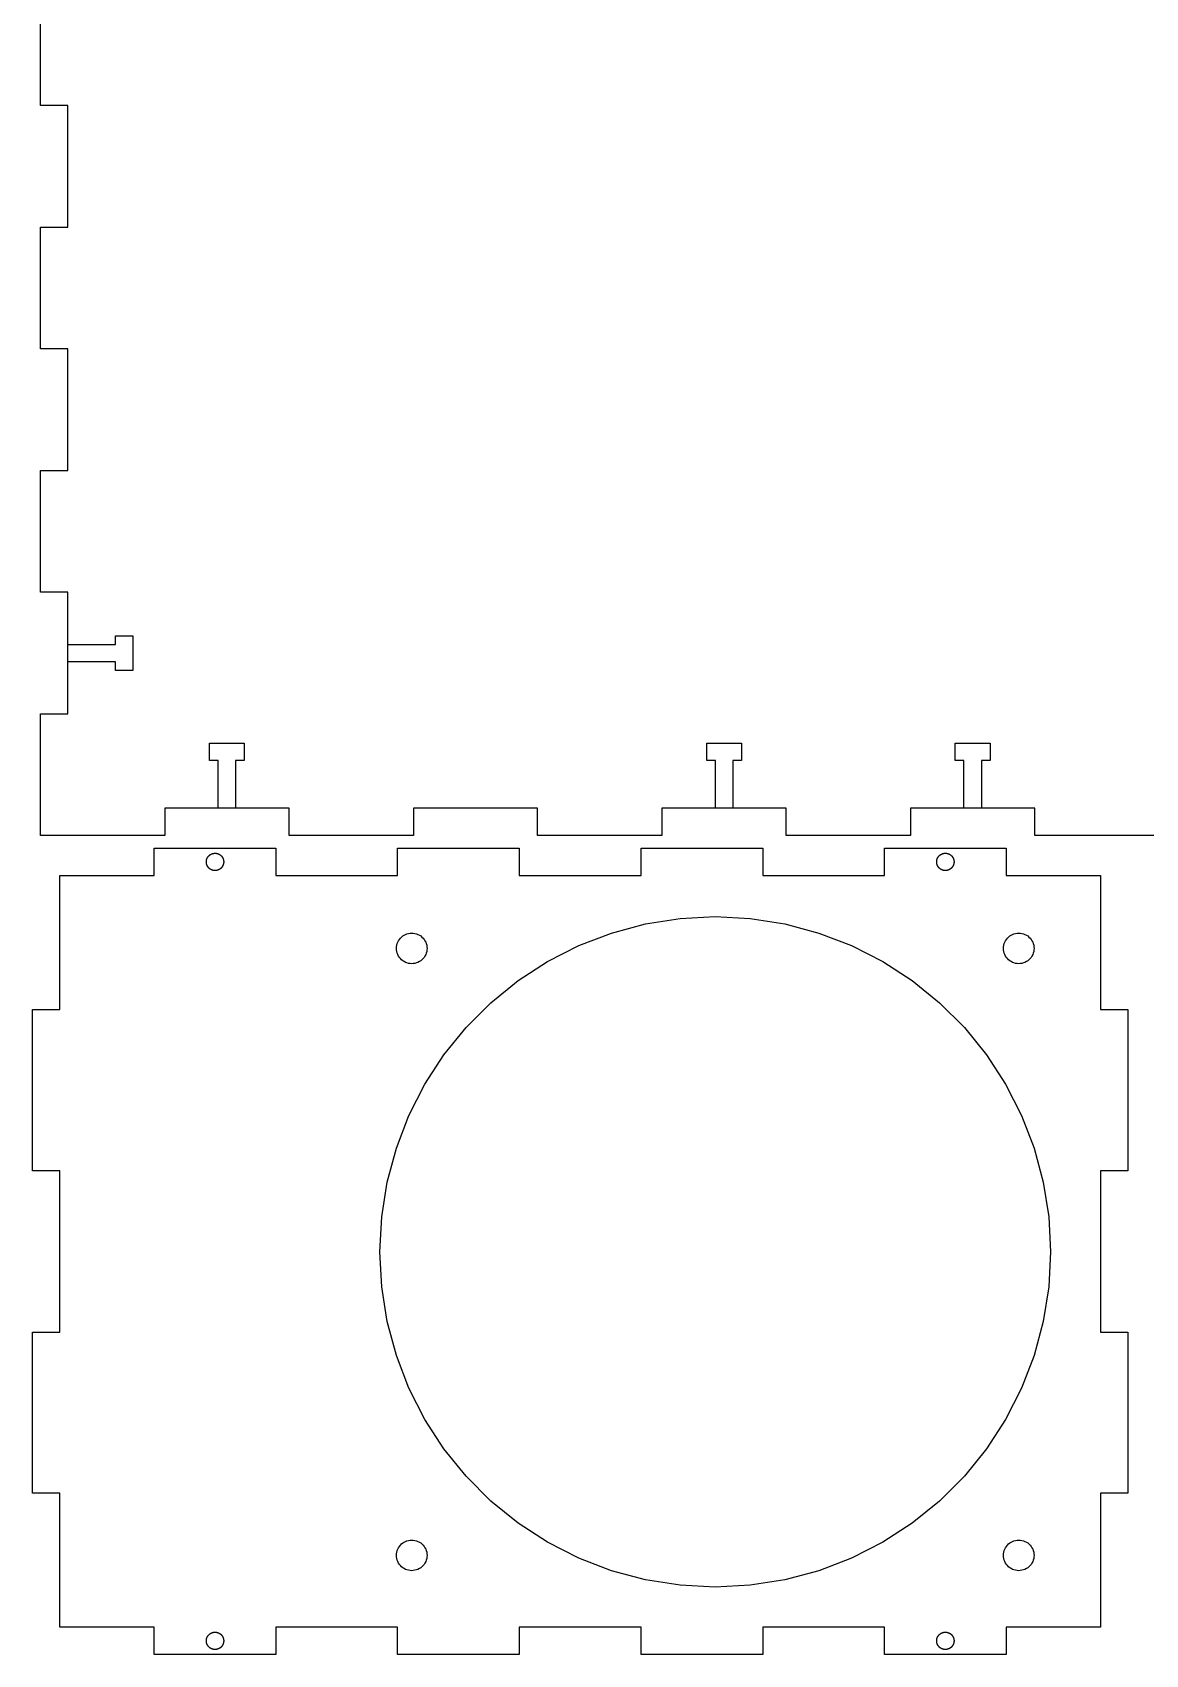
# Model space of a CAD drawing. Extents: x 9 to 577, y 117 to 593.
# Drawn here: x 8.6 to 201.2, y 119.3 to 399.9 of the extents above; entities that cross this region are included whole.
import ezdxf

# ---------------------------------------------------------------- set-up
doc = ezdxf.new("R2010")
doc.units = 0
doc.layers.add('Layer_1', color=7, linetype='CONTINUOUS')

msp = doc.modelspace()

# ---------------------------------------------------------------- linework, layer by layer
at = {"layer": 'Layer_1', "color": 7}
for points in [[(203.52035, 260.943395), (182.020351, 260.943395), (182.020351, 265.693395), (160.520352, 265.693395), (160.520352, 260.943395), (139.020352, 260.943395), (139.020352, 265.693395), (117.520353, 265.693395), (117.520353, 260.943395), (96.020354, 260.943395), (96.020354, 265.693395), (74.520354, 265.693395), (74.520354, 260.943395), (53.020355, 260.943395), (53.020355, 265.693395), (31.520356, 265.693395), (31.520356, 260.943395), (10.020356, 260.943395), (10.020356, 281.998951), (14.770354, 281.998951), (14.770354, 303.054506), (10.020356, 303.054506), (10.020356, 324.110062), (14.770354, 324.110062), (14.770354, 345.165618), (10.020356, 345.165618), (10.020356, 366.221174), (14.770354, 366.221174), (14.770354, 387.276729), (10.020356, 387.276729), (10.020356, 408.332285)], [(14.770354, 294.026729), (23.020359, 294.026729), (23.020359, 295.526728), (26.020353, 295.526728), (26.020353, 294.026729), (26.020353, 294.026729), (26.020353, 292.526728), (26.020353, 292.526728), (26.020353, 291.026728), (26.020353, 291.026728), (26.020353, 289.526728), (23.020359, 289.526728), (23.020359, 291.026728), (14.770354, 291.026728)], [(40.770358, 265.693395), (40.770358, 273.943395), (39.270347, 273.943395), (39.270347, 276.943395), (40.770358, 276.943395), (40.770358, 276.943395), (42.270341, 276.943395), (42.270341, 276.943395), (43.770352, 276.943395), (43.770352, 276.943395), (45.270335, 276.943395), (45.270335, 273.943395), (43.770352, 273.943395), (43.770352, 265.693395)], [(126.770356, 265.693395), (126.770356, 273.943395), (125.270345, 273.943395), (125.270345, 276.943395), (126.770356, 276.943395), (126.770356, 276.943395), (128.270339, 276.943395), (128.270339, 276.943395), (129.77035, 276.943395), (129.77035, 276.943395), (131.270333, 276.943395), (131.270333, 273.943395), (129.77035, 273.943395), (129.77035, 265.693395)], [(169.770354, 265.693395), (169.770354, 273.943395), (168.270343, 273.943395), (168.270343, 276.943395), (169.770354, 276.943395), (169.770354, 276.943395), (171.270337, 276.943395), (171.270337, 276.943395), (172.770348, 276.943395), (172.770348, 276.943395), (174.27036, 276.943395), (174.27036, 273.943395), (172.770348, 273.943395), (172.770348, 265.693395)], [(13.378942, 124.02551), (13.378942, 147.175522), (8.628944, 147.175522), (8.628944, 175.075503), (13.378942, 175.075503), (13.378942, 202.975512), (8.628944, 202.975512), (8.628944, 230.87553), (13.378942, 230.87553), (13.378942, 254.025513), (29.6845, 254.025513), (29.6845, 258.77551), (50.740056, 258.77551), (50.740056, 254.025513), (71.795612, 254.025513), (71.795612, 258.77551), (92.851168, 258.77551), (92.851168, 254.025513), (113.906723, 254.025513), (113.906723, 258.77551), (134.962279, 258.77551), (134.962279, 254.025513), (156.017835, 254.025513), (156.017835, 258.77551), (177.073391, 258.77551), (177.073391, 254.025513), (193.378949, 254.025513), (193.378949, 230.87553), (198.128946, 230.87553), (198.128946, 202.975512), (193.378949, 202.975512), (193.378949, 175.075503), (198.128946, 175.075503), (198.128946, 147.175522), (193.378949, 147.175522), (193.378949, 124.02551), (177.073391, 124.02551), (177.073391, 119.275513), (156.017835, 119.275513), (156.017835, 124.02551), (134.962279, 124.02551), (134.962279, 119.275513), (113.906723, 119.275513), (113.906723, 124.02551), (92.851168, 124.02551), (92.851168, 119.275513), (71.795612, 119.275513), (71.795612, 124.02551), (50.740056, 124.02551), (50.740056, 119.275513), (29.6845, 119.275513), (29.6845, 124.02551), (13.378942, 124.02551)], [(40.212264, 257.900509), (40.212264, 257.900509), (40.238511, 257.900283), (40.264757, 257.900283), (40.291004, 257.900283), (40.317251, 257.897461), (40.343215, 257.894638), (40.36918, 257.891816), (40.395144, 257.888712), (40.421108, 257.885325), (40.447073, 257.881374), (40.472755, 257.877141), (40.498437, 257.872343), (40.52412, 257.867263), (40.549802, 257.861618), (40.575202, 257.85541), (40.600602, 257.848918), (40.62572, 257.841863), (40.650837, 257.834525), (40.675955, 257.826623), (40.700791, 257.818438), (40.725344, 257.80969), (40.749897, 257.800376), (40.774168, 257.790781), (40.79844, 257.780903), (40.822428, 257.770461), (40.846135, 257.759736), (40.869842, 257.748447), (40.893266, 257.736876), (40.916408, 257.724741), (40.939551, 257.712323), (40.962411, 257.699341), (40.984988, 257.686076), (41.007284, 257.672247), (41.029297, 257.658136), (41.051028, 257.643743), (41.072477, 257.628785), (41.093644, 257.613545), (41.114811, 257.598023), (41.135695, 257.581936), (41.156297, 257.565567), (41.176617, 257.548916), (41.196655, 257.531983), (41.216411, 257.514767), (41.235602, 257.496987), (41.254511, 257.478925), (41.273137, 257.460581), (41.291482, 257.441954), (41.309544, 257.423045), (41.327324, 257.403854), (41.344822, 257.384098), (41.361755, 257.364061), (41.378406, 257.343741), (41.394775, 257.323138), (41.410862, 257.302254), (41.426384, 257.281087), (41.441624, 257.259921), (41.456582, 257.238472), (41.470975, 257.216741), (41.485086, 257.194727), (41.498633, 257.172432), (41.511897, 257.149854), (41.52488, 257.126994), (41.537297, 257.103852), (41.549433, 257.08071), (41.561004, 257.057285), (41.572293, 257.033578), (41.583017, 257.009872), (41.59346, 256.985883), (41.603337, 256.961612), (41.612933, 256.937341), (41.621964, 256.912787), (41.630713, 256.888234), (41.638897, 256.863398), (41.6468, 256.838281), (41.654137, 256.813163), (41.661193, 256.788045), (41.667684, 256.762645), (41.673893, 256.737245), (41.679537, 256.711563), (41.684617, 256.685881), (41.689415, 256.660198), (41.693648, 256.634516), (41.6976, 256.608552), (41.700986, 256.582587), (41.704091, 256.556623), (41.706913, 256.530658), (41.709735, 256.504694), (41.712557, 256.478447), (41.712557, 256.452201), (41.712557, 256.425954), (41.712811, 256.399707), (41.712557, 256.373461), (41.712557, 256.347214), (41.712557, 256.320967), (41.709735, 256.294721), (41.706913, 256.268756), (41.704091, 256.242792), (41.700986, 256.216827), (41.6976, 256.190863), (41.693648, 256.164898), (41.689415, 256.139216), (41.684617, 256.113534), (41.679537, 256.087852), (41.673893, 256.06217), (41.667684, 256.03677), (41.661193, 256.01137), (41.654137, 255.986252), (41.6468, 255.961134), (41.638897, 255.936298), (41.630713, 255.911463), (41.621964, 255.88691), (41.612933, 255.862356), (41.603337, 255.838085), (41.59346, 255.813814), (41.583017, 255.789825), (41.572293, 255.766118), (41.561004, 255.742412), (41.549433, 255.718987), (41.537297, 255.695845), (41.52488, 255.672703), (41.511897, 255.649843), (41.498633, 255.627265), (41.485086, 255.60497), (41.470975, 255.582956), (41.456582, 255.561225), (41.441624, 255.539776), (41.426384, 255.518327), (41.410862, 255.497443), (41.394775, 255.476558), (41.378406, 255.455956), (41.361755, 255.435636), (41.344822, 255.415598), (41.327324, 255.395843), (41.309544, 255.376652), (41.291482, 255.357743), (41.273137, 255.339116), (41.254511, 255.320772), (41.235602, 255.30271), (41.216411, 255.28493), (41.196655, 255.267432), (41.176617, 255.250498), (41.156297, 255.233847), (41.135695, 255.217478), (41.114811, 255.201674), (41.093644, 255.186152), (41.072477, 255.170912), (41.051028, 255.155954), (41.029297, 255.141561), (41.007284, 255.12745), (40.984988, 255.113903), (40.962411, 255.100638), (40.939551, 255.087656), (40.916408, 255.075238), (40.893266, 255.063103), (40.869842, 255.051532), (40.846135, 255.040243), (40.822428, 255.029518), (40.79844, 255.019076), (40.774168, 255.009198), (40.749897, 254.999603), (40.725344, 254.990572), (40.700791, 254.981823), (40.675955, 254.973638), (40.650837, 254.965736), (40.62572, 254.958398), (40.600602, 254.951343), (40.575202, 254.944852), (40.549802, 254.938643), (40.52412, 254.932998), (40.498437, 254.927636), (40.472755, 254.922838), (40.447073, 254.918605), (40.421108, 254.914654), (40.395144, 254.911267), (40.36918, 254.908445), (40.343215, 254.905623), (40.317251, 254.902801), (40.291004, 254.899978), (40.264757, 254.899978), (40.238511, 254.899978), (40.212264, 254.899753), (40.186017, 254.899978), (40.159771, 254.899978), (40.133524, 254.899978), (40.107277, 254.902801), (40.081313, 254.905623), (40.055348, 254.908445), (40.029384, 254.911267), (40.00342, 254.914654), (39.977455, 254.918605), (39.951773, 254.922838), (39.926091, 254.927636), (39.900408, 254.932998), (39.874726, 254.938643), (39.849326, 254.944852), (39.823926, 254.951343), (39.798808, 254.958398), (39.773691, 254.965736), (39.748573, 254.973638), (39.723737, 254.981823), (39.699184, 254.990572), (39.674631, 254.999603), (39.65036, 255.009198), (39.626088, 255.019076), (39.6021, 255.029518), (39.578393, 255.040243), (39.554686, 255.051532), (39.531262, 255.063103), (39.50812, 255.075238), (39.484977, 255.087656), (39.462117, 255.100638), (39.43954, 255.113903), (39.417244, 255.12745), (39.395231, 255.141561), (39.3735, 255.155954), (39.352051, 255.170912), (39.330884, 255.186152), (39.309717, 255.201674), (39.288833, 255.217478), (39.268231, 255.233847), (39.247911, 255.250498), (39.227873, 255.267432), (39.208117, 255.28493), (39.188926, 255.30271), (39.170017, 255.320772), (39.151391, 255.339116), (39.133046, 255.357743), (39.114984, 255.376652), (39.097204, 255.395843), (39.079706, 255.415598), (39.062773, 255.435636), (39.046122, 255.455956), (39.029753, 255.476558), (39.013666, 255.497443), (38.998144, 255.518327), (38.982904, 255.539776), (38.967946, 255.561225), (38.953553, 255.582956), (38.939442, 255.60497), (38.925895, 255.627265), (38.912631, 255.649843), (38.899648, 255.672703), (38.887231, 255.695845), (38.875095, 255.718987), (38.863524, 255.742412), (38.852235, 255.766118), (38.841511, 255.789825), (38.831068, 255.813814), (38.821191, 255.838085), (38.811595, 255.862356), (38.802282, 255.88691), (38.793533, 255.911463), (38.785348, 255.936298), (38.777446, 255.961134), (38.770108, 255.986252), (38.763053, 256.01137), (38.756562, 256.03677), (38.750353, 256.06217), (38.744708, 256.087852), (38.739346, 256.113534), (38.734548, 256.139216), (38.730315, 256.164898), (38.726364, 256.190863), (38.722977, 256.216827), (38.720155, 256.242792), (38.717333, 256.268756), (38.714511, 256.294721), (38.711688, 256.320967), (38.711688, 256.347214), (38.711688, 256.373461), (38.711463, 256.399707), (38.711688, 256.425954), (38.711688, 256.452201), (38.711688, 256.478447), (38.714511, 256.504694), (38.717333, 256.530658), (38.720155, 256.556623), (38.722977, 256.582587), (38.726364, 256.608552), (38.730315, 256.634516), (38.734548, 256.660198), (38.739346, 256.685881), (38.744708, 256.711563), (38.750353, 256.737245), (38.756562, 256.762645), (38.763053, 256.788045), (38.770108, 256.813163), (38.777446, 256.838281), (38.785348, 256.863398), (38.793533, 256.888234), (38.802282, 256.912787), (38.811595, 256.937341), (38.821191, 256.961612), (38.831068, 256.985883), (38.841511, 257.009872), (38.852235, 257.033578), (38.863524, 257.057285), (38.875095, 257.08071), (38.887231, 257.103852), (38.899648, 257.126994), (38.912631, 257.149854), (38.925895, 257.172432), (38.939442, 257.194727), (38.953553, 257.216741), (38.967946, 257.238472), (38.982904, 257.259921), (38.998144, 257.281087), (39.013666, 257.302254), (39.029753, 257.323138), (39.046122, 257.343741), (39.062773, 257.364061), (39.079706, 257.384098), (39.097204, 257.403854), (39.114984, 257.423045), (39.133046, 257.441954), (39.151391, 257.460581), (39.170017, 257.478925), (39.188926, 257.496987), (39.208117, 257.514767), (39.227873, 257.531983), (39.247911, 257.548916), (39.268231, 257.565567), (39.288833, 257.581936), (39.309717, 257.598023), (39.330884, 257.613545), (39.352051, 257.628785), (39.3735, 257.643743), (39.395231, 257.658136), (39.417244, 257.672247), (39.43954, 257.686076), (39.462117, 257.699341), (39.484977, 257.712323), (39.50812, 257.724741), (39.531262, 257.736876), (39.554686, 257.748447), (39.578393, 257.759736), (39.6021, 257.770461), (39.626088, 257.780903), (39.65036, 257.790781), (39.674631, 257.800376), (39.699184, 257.80969), (39.723737, 257.818438), (39.748573, 257.826623), (39.773691, 257.834525), (39.798808, 257.841863), (39.823926, 257.848918), (39.849326, 257.85541), (39.874726, 257.861618), (39.900408, 257.867263), (39.926091, 257.872343), (39.951773, 257.877141), (39.977455, 257.881374), (40.00342, 257.885325), (40.029384, 257.888712), (40.055348, 257.891816), (40.081313, 257.894638), (40.107277, 257.897461), (40.133524, 257.900283), (40.159771, 257.900283), (40.186017, 257.900283), (40.212264, 257.900509)], [(166.545599, 257.900509), (166.545599, 257.900509), (166.571845, 257.900283), (166.598092, 257.900283), (166.624339, 257.900283), (166.650585, 257.897461), (166.67655, 257.894638), (166.702514, 257.891816), (166.728479, 257.888712), (166.754443, 257.885325), (166.780408, 257.881374), (166.80609, 257.877141), (166.831772, 257.872343), (166.857454, 257.867263), (166.883136, 257.861618), (166.908536, 257.85541), (166.933936, 257.848918), (166.959054, 257.841863), (166.984172, 257.834525), (167.00929, 257.826623), (167.034125, 257.818438), (167.058961, 257.80969), (167.083514, 257.800376), (167.107785, 257.790781), (167.132056, 257.780903), (167.156045, 257.770461), (167.179752, 257.759736), (167.203459, 257.748447), (167.226883, 257.736876), (167.250025, 257.724741), (167.273168, 257.712323), (167.296028, 257.699341), (167.318605, 257.686076), (167.340901, 257.672247), (167.362914, 257.658136), (167.384645, 257.643743), (167.406094, 257.628785), (167.427543, 257.613545), (167.44871, 257.598023), (167.469594, 257.581936), (167.490196, 257.565567), (167.510516, 257.548916), (167.530554, 257.531983), (167.550028, 257.514767), (167.569219, 257.496987), (167.588128, 257.478925), (167.606754, 257.460581), (167.625099, 257.441954), (167.643161, 257.423045), (167.660941, 257.403854), (167.678439, 257.384098), (167.695372, 257.364061), (167.712023, 257.343741), (167.728392, 257.323138), (167.744479, 257.302254), (167.760001, 257.281087), (167.775241, 257.259921), (167.790199, 257.238472), (167.804592, 257.216741), (167.818703, 257.194727), (167.83225, 257.172432), (167.845514, 257.149854), (167.858496, 257.126994), (167.870914, 257.103852), (167.88305, 257.08071), (167.894621, 257.057285), (167.90591, 257.033578), (167.916634, 257.009872), (167.927076, 256.985883), (167.936954, 256.961612), (167.94655, 256.937341), (167.955581, 256.912787), (167.96433, 256.888234), (167.972514, 256.863398), (167.980416, 256.838281), (167.987754, 256.813163), (167.99481, 256.788045), (168.001301, 256.762645), (168.00751, 256.737245), (168.013154, 256.711563), (168.018516, 256.685881), (168.023314, 256.660198), (168.027548, 256.634516), (168.031499, 256.608552), (168.034885, 256.582587), (168.037708, 256.556623), (168.04053, 256.530658), (168.043352, 256.504694), (168.046174, 256.478447), (168.046174, 256.452201), (168.046174, 256.425954), (168.0464, 256.399707), (168.046174, 256.373461), (168.046174, 256.347214), (168.046174, 256.320967), (168.043352, 256.294721), (168.04053, 256.268756), (168.037708, 256.242792), (168.034885, 256.216827), (168.031499, 256.190863), (168.027548, 256.164898), (168.023314, 256.139216), (168.018516, 256.113534), (168.013154, 256.087852), (168.00751, 256.06217), (168.001301, 256.03677), (167.99481, 256.01137), (167.987754, 255.986252), (167.980416, 255.961134), (167.972514, 255.936298), (167.96433, 255.911463), (167.955581, 255.88691), (167.94655, 255.862356), (167.936954, 255.838085), (167.927076, 255.813814), (167.916634, 255.789825), (167.90591, 255.766118), (167.894621, 255.742412), (167.88305, 255.718987), (167.870914, 255.695845), (167.858496, 255.672703), (167.845514, 255.649843), (167.83225, 255.627265), (167.818703, 255.60497), (167.804592, 255.582956), (167.790199, 255.561225), (167.775241, 255.539776), (167.760001, 255.518327), (167.744479, 255.497443), (167.728392, 255.476558), (167.712023, 255.455956), (167.695372, 255.435636), (167.678439, 255.415598), (167.660941, 255.395843), (167.643161, 255.376652), (167.625099, 255.357743), (167.606754, 255.339116), (167.588128, 255.320772), (167.569219, 255.30271), (167.550028, 255.28493), (167.530554, 255.267432), (167.510516, 255.250498), (167.490196, 255.233847), (167.469594, 255.217478), (167.44871, 255.201674), (167.427543, 255.186152), (167.406094, 255.170912), (167.384645, 255.155954), (167.362914, 255.141561), (167.340901, 255.12745), (167.318605, 255.113903), (167.296028, 255.100638), (167.273168, 255.087656), (167.250025, 255.075238), (167.226883, 255.063103), (167.203459, 255.051532), (167.179752, 255.040243), (167.156045, 255.029518), (167.132056, 255.019076), (167.107785, 255.009198), (167.083514, 254.999603), (167.058961, 254.990572), (167.034125, 254.981823), (167.00929, 254.973638), (166.984172, 254.965736), (166.959054, 254.958398), (166.933936, 254.951343), (166.908536, 254.944852), (166.883136, 254.938643), (166.857454, 254.932998), (166.831772, 254.927636), (166.80609, 254.922838), (166.780408, 254.918605), (166.754443, 254.914654), (166.728479, 254.911267), (166.702514, 254.908445), (166.67655, 254.905623), (166.650585, 254.902801), (166.624339, 254.899978), (166.598092, 254.899978), (166.571845, 254.899978), (166.545599, 254.899753), (166.519352, 254.899978), (166.493105, 254.899978), (166.466859, 254.899978), (166.440612, 254.902801), (166.414648, 254.905623), (166.388683, 254.908445), (166.362719, 254.911267), (166.336754, 254.914654), (166.31079, 254.918605), (166.285108, 254.922838), (166.259425, 254.927636), (166.233743, 254.932998), (166.208061, 254.938643), (166.182661, 254.944852), (166.157261, 254.951343), (166.132143, 254.958398), (166.107025, 254.965736), (166.081908, 254.973638), (166.057072, 254.981823), (166.032519, 254.990572), (166.007965, 254.999603), (165.983694, 255.009198), (165.959423, 255.019076), (165.935434, 255.029518), (165.911728, 255.040243), (165.888021, 255.051532), (165.864596, 255.063103), (165.841454, 255.075238), (165.818312, 255.087656), (165.795452, 255.100638), (165.772874, 255.113903), (165.750579, 255.12745), (165.728565, 255.141561), (165.706834, 255.155954), (165.685385, 255.170912), (165.664219, 255.186152), (165.643052, 255.201674), (165.622168, 255.217478), (165.601565, 255.233847), (165.581245, 255.250498), (165.561208, 255.267432), (165.541452, 255.28493), (165.522261, 255.30271), (165.503352, 255.320772), (165.484725, 255.339116), (165.466381, 255.357743), (165.448319, 255.376652), (165.430539, 255.395843), (165.413323, 255.415598), (165.39639, 255.435636), (165.379739, 255.455956), (165.36337, 255.476558), (165.347283, 255.497443), (165.331761, 255.518327), (165.316521, 255.539776), (165.301563, 255.561225), (165.28717, 255.582956), (165.273059, 255.60497), (165.259512, 255.627265), (165.246248, 255.649843), (165.233265, 255.672703), (165.220848, 255.695845), (165.208712, 255.718987), (165.197141, 255.742412), (165.185852, 255.766118), (165.175128, 255.789825), (165.164685, 255.813814), (165.154808, 255.838085), (165.145212, 255.862356), (165.135899, 255.88691), (165.12715, 255.911463), (165.118965, 255.936298), (165.111063, 255.961134), (165.103725, 255.986252), (165.09667, 256.01137), (165.090179, 256.03677), (165.08397, 256.06217), (165.078325, 256.087852), (165.073245, 256.113534), (165.068448, 256.139216), (165.064214, 256.164898), (165.060263, 256.190863), (165.056876, 256.216827), (165.053772, 256.242792), (165.05095, 256.268756), (165.048128, 256.294721), (165.045305, 256.320967), (165.045305, 256.347214), (165.045305, 256.373461), (165.04508, 256.399707), (165.045305, 256.425954), (165.045305, 256.452201), (165.045305, 256.478447), (165.048128, 256.504694), (165.05095, 256.530658), (165.053772, 256.556623), (165.056876, 256.582587), (165.060263, 256.608552), (165.064214, 256.634516), (165.068448, 256.660198), (165.073245, 256.685881), (165.078325, 256.711563), (165.08397, 256.737245), (165.090179, 256.762645), (165.09667, 256.788045), (165.103725, 256.813163), (165.111063, 256.838281), (165.118965, 256.863398), (165.12715, 256.888234), (165.135899, 256.912787), (165.145212, 256.937341), (165.154808, 256.961612), (165.164685, 256.985883), (165.175128, 257.009872), (165.185852, 257.033578), (165.197141, 257.057285), (165.208712, 257.08071), (165.220848, 257.103852), (165.233265, 257.126994), (165.246248, 257.149854), (165.259512, 257.172432), (165.273059, 257.194727), (165.28717, 257.216741), (165.301563, 257.238472), (165.316521, 257.259921), (165.331761, 257.281087), (165.347283, 257.302254), (165.36337, 257.323138), (165.379739, 257.343741), (165.39639, 257.364061), (165.413323, 257.384098), (165.430539, 257.403854), (165.448319, 257.423045), (165.466381, 257.441954), (165.484725, 257.460581), (165.503352, 257.478925), (165.522261, 257.496987), (165.541452, 257.514767), (165.561208, 257.531983), (165.581245, 257.548916), (165.601565, 257.565567), (165.622168, 257.581936), (165.643052, 257.598023), (165.664219, 257.613545), (165.685385, 257.628785), (165.706834, 257.643743), (165.728565, 257.658136), (165.750579, 257.672247), (165.772874, 257.686076), (165.795452, 257.699341), (165.818312, 257.712323), (165.841454, 257.724741), (165.864596, 257.736876), (165.888021, 257.748447), (165.911728, 257.759736), (165.935434, 257.770461), (165.959423, 257.780903), (165.983694, 257.790781), (166.007965, 257.800376), (166.032519, 257.80969), (166.057072, 257.818438), (166.081908, 257.826623), (166.107025, 257.834525), (166.132143, 257.841863), (166.157261, 257.848918), (166.182661, 257.85541), (166.208061, 257.861618), (166.233743, 257.867263), (166.259425, 257.872343), (166.285108, 257.877141), (166.31079, 257.881374), (166.336754, 257.885325), (166.362719, 257.888712), (166.388683, 257.891816), (166.414648, 257.894638), (166.440612, 257.897461), (166.466859, 257.900283), (166.493105, 257.900283), (166.519352, 257.900283), (166.545599, 257.900509)], [(126.737883, 130.937971), (120.674875, 131.25597), (114.678895, 132.204971), (108.814884, 133.776971), (103.146885, 135.95197), (97.737885, 138.708971), (92.645885, 142.01497), (87.927886, 145.835971), (83.635884, 150.12797), (79.814886, 154.845972), (76.508884, 159.937969), (73.751883, 165.34697), (71.576884, 171.014971), (70.004884, 176.878971), (69.055886, 182.874971), (68.737884, 188.937971), (69.055886, 195.00097), (70.004884, 200.996971), (71.576884, 206.86097), (73.751883, 212.528971), (76.508884, 217.937972), (79.814886, 223.029969), (83.635884, 227.747971), (87.927886, 232.03997), (92.645885, 235.860971), (97.737885, 239.16697), (103.146885, 241.923971), (108.814884, 244.09897), (114.678895, 245.67097), (120.674875, 246.619971), (126.737883, 246.93797), (132.800892, 246.619971), (138.796872, 245.67097), (144.660885, 244.09897), (150.328895, 241.923971), (155.737882, 239.16697), (160.829876, 235.860971), (165.547898, 232.03997), (169.839877, 227.747971), (173.660884, 223.029969), (176.966891, 217.937972), (179.723892, 212.528971), (181.898894, 206.86097), (183.470872, 200.996971), (184.419872, 195.00097), (184.73788, 188.937971), (184.419872, 182.874971), (183.470872, 176.878971), (181.898894, 171.014971), (179.723892, 165.34697), (176.966891, 159.937969), (173.660884, 154.845972), (169.839877, 150.12797), (165.547898, 145.835971), (160.829876, 142.01497), (155.737882, 138.708971), (150.328895, 135.95197), (144.660885, 133.776971), (138.796872, 132.204971), (132.800892, 131.25597), (126.737883, 130.937971)], [(74.237884, 238.787971), (73.960886, 238.802957), (73.686884, 238.845971), (73.418883, 238.917971), (73.159885, 239.016972), (72.912884, 239.14297), (72.679885, 239.29397), (72.464885, 239.46897), (72.268884, 239.664971), (72.093884, 239.879971), (71.942884, 240.112971), (71.816886, 240.359971), (71.717885, 240.61897), (71.645884, 240.886971), (71.602885, 241.160972), (71.587871, 241.43797), (71.602899, 241.714971), (71.645884, 241.988969), (71.717885, 242.25697), (71.816886, 242.515971), (71.942884, 242.762969), (72.093884, 242.995969), (72.268884, 243.210972), (72.464885, 243.40697), (72.679885, 243.58197), (72.912884, 243.73297), (73.159885, 243.858971), (73.418883, 243.957972), (73.686884, 244.029969), (73.960886, 244.072972), (74.237884, 244.087958), (74.514885, 244.072986), (74.788883, 244.029969), (75.056884, 243.957972), (75.315885, 243.858971), (75.562883, 243.73297), (75.795883, 243.58197), (76.010886, 243.40697), (76.206883, 243.210972), (76.381884, 242.995969), (76.532884, 242.762969), (76.658885, 242.515971), (76.757886, 242.25697), (76.829883, 241.988969), (76.872886, 241.714971), (76.887872, 241.43797), (76.8729, 241.160972), (76.829883, 240.886971), (76.757886, 240.61897), (76.658885, 240.359971), (76.532884, 240.112971), (76.381884, 239.879971), (76.206883, 239.664971), (76.010886, 239.46897), (75.795883, 239.29397), (75.562883, 239.14297), (75.315885, 239.016972), (75.056884, 238.917971), (74.788883, 238.845971), (74.514885, 238.802971), (74.237884, 238.787985)], [(179.237877, 238.787971), (178.960876, 238.802957), (178.686895, 238.845971), (178.418896, 238.917971), (178.159873, 239.016972), (177.912872, 239.14297), (177.679898, 239.29397), (177.464872, 239.46897), (177.268897, 239.664971), (177.093891, 239.879971), (176.942874, 240.112971), (176.81689, 240.359971), (176.717887, 240.61897), (176.645892, 240.886971), (176.602881, 241.160972), (176.587923, 241.43797), (176.602853, 241.714971), (176.645892, 241.988969), (176.717887, 242.25697), (176.81689, 242.515971), (176.942874, 242.762969), (177.093891, 242.995969), (177.268897, 243.210972), (177.464872, 243.40697), (177.679898, 243.58197), (177.912872, 243.73297), (178.159873, 243.858971), (178.418896, 243.957972), (178.686895, 244.029969), (178.960876, 244.072972), (179.237877, 244.087958), (179.514878, 244.072986), (179.788888, 244.029969), (180.056886, 243.957972), (180.315881, 243.858971), (180.562882, 243.73297), (180.795885, 243.58197), (181.010882, 243.40697), (181.206885, 243.210972), (181.381891, 242.995969), (181.53288, 242.762969), (181.658892, 242.515971), (181.757896, 242.25697), (181.829891, 241.988969), (181.872873, 241.714971), (181.887831, 241.43797), (181.87293, 241.160972), (181.829891, 240.886971), (181.757896, 240.61897), (181.658892, 240.359971), (181.53288, 240.112971), (181.381891, 239.879971), (181.206885, 239.664971), (181.010882, 239.46897), (180.795885, 239.29397), (180.562882, 239.14297), (180.315881, 239.016972), (180.056886, 238.917971), (179.788888, 238.845971), (179.514878, 238.802971), (179.237877, 238.787985)], [(74.237884, 133.787969), (73.960886, 133.802955), (73.686884, 133.845972), (73.418883, 133.917969), (73.159885, 134.01697), (72.912884, 134.142971), (72.679885, 134.293971), (72.464885, 134.468972), (72.268884, 134.664969), (72.093884, 134.879972), (71.942884, 135.112972), (71.816886, 135.35997), (71.717885, 135.618971), (71.645884, 135.886972), (71.602885, 136.16097), (71.587871, 136.437971), (71.602899, 136.714969), (71.645884, 136.988971), (71.717885, 137.256972), (71.816886, 137.51597), (71.942884, 137.762971), (72.093884, 137.99597), (72.268884, 138.21097), (72.464885, 138.406971), (72.679885, 138.581971), (72.912884, 138.732971), (73.159885, 138.858969), (73.418883, 138.95797), (73.686884, 139.029971), (73.960886, 139.07297), (74.237884, 139.087956), (74.514885, 139.072984), (74.788883, 139.029971), (75.056884, 138.95797), (75.315885, 138.858969), (75.562883, 138.732971), (75.795883, 138.581971), (76.010886, 138.406971), (76.206883, 138.21097), (76.381884, 137.99597), (76.532884, 137.762971), (76.658885, 137.51597), (76.757886, 137.256972), (76.829883, 136.988971), (76.872886, 136.714969), (76.887872, 136.437971), (76.8729, 136.16097), (76.829883, 135.886972), (76.757886, 135.618971), (76.658885, 135.35997), (76.532884, 135.112972), (76.381884, 134.879972), (76.206883, 134.664969), (76.010886, 134.468972), (75.795883, 134.293971), (75.562883, 134.142971), (75.315885, 134.01697), (75.056884, 133.917969), (74.788883, 133.845972), (74.514885, 133.802969), (74.237884, 133.787983)], [(179.237877, 133.787969), (178.960876, 133.802955), (178.686895, 133.845972), (178.418896, 133.917969), (178.159873, 134.01697), (177.912872, 134.142971), (177.679898, 134.293971), (177.464872, 134.468972), (177.268897, 134.664969), (177.093891, 134.879972), (176.942874, 135.112972), (176.81689, 135.35997), (176.717887, 135.618971), (176.645892, 135.886972), (176.602881, 136.16097), (176.587923, 136.437971), (176.602853, 136.714969), (176.645892, 136.988971), (176.717887, 137.256972), (176.81689, 137.51597), (176.942874, 137.762971), (177.093891, 137.99597), (177.268897, 138.21097), (177.464872, 138.406971), (177.679898, 138.581971), (177.912872, 138.732971), (178.159873, 138.858969), (178.418896, 138.95797), (178.686895, 139.029971), (178.960876, 139.07297), (179.237877, 139.087956), (179.514878, 139.072984), (179.788888, 139.029971), (180.056886, 138.95797), (180.315881, 138.858969), (180.562882, 138.732971), (180.795885, 138.581971), (181.010882, 138.406971), (181.206885, 138.21097), (181.381891, 137.99597), (181.53288, 137.762971), (181.658892, 137.51597), (181.757896, 137.256972), (181.829891, 136.988971), (181.872873, 136.714969), (181.887831, 136.437971), (181.87293, 136.16097), (181.829891, 135.886972), (181.757896, 135.618971), (181.658892, 135.35997), (181.53288, 135.112972), (181.381891, 134.879972), (181.206885, 134.664969), (181.010882, 134.468972), (180.795885, 134.293971), (180.562882, 134.142971), (180.315881, 134.01697), (180.056886, 133.917969), (179.788888, 133.845972), (179.514878, 133.802969), (179.237877, 133.787983)], [(40.212264, 123.150509), (40.212264, 123.150509), (40.238511, 123.150283), (40.264757, 123.150283), (40.291004, 123.150283), (40.317251, 123.147461), (40.343215, 123.144638), (40.36918, 123.141816), (40.395144, 123.138994), (40.421108, 123.135607), (40.447073, 123.131656), (40.472755, 123.127423), (40.498437, 123.122625), (40.52412, 123.117263), (40.549802, 123.111618), (40.575202, 123.10541), (40.600602, 123.098918), (40.62572, 123.091863), (40.650837, 123.084525), (40.675955, 123.076623), (40.700791, 123.068438), (40.725344, 123.05969), (40.749897, 123.050376), (40.774168, 123.040781), (40.79844, 123.030903), (40.822428, 123.020461), (40.846135, 123.009736), (40.869842, 122.998447), (40.893266, 122.986876), (40.916408, 122.974741), (40.939551, 122.962323), (40.962411, 122.949341), (40.984988, 122.936076), (41.007284, 122.92253), (41.029297, 122.908418), (41.051028, 122.894025), (41.072477, 122.879067), (41.093644, 122.863827), (41.114811, 122.848305), (41.135695, 122.832501), (41.156297, 122.816132), (41.176617, 122.799481), (41.196655, 122.782547), (41.216411, 122.76505), (41.235602, 122.74727), (41.254511, 122.729207), (41.273137, 122.710863), (41.291482, 122.692236), (41.309544, 122.673327), (41.327324, 122.654136), (41.344822, 122.634381), (41.361755, 122.614343), (41.378406, 122.594305), (41.394775, 122.573703), (41.410862, 122.552818), (41.426384, 122.531652), (41.441624, 122.510203), (41.456582, 122.488754), (41.470975, 122.467023), (41.485086, 122.44501), (41.498633, 122.422714), (41.511897, 122.400136), (41.52488, 122.377276), (41.537297, 122.354134), (41.549433, 122.330992), (41.561004, 122.307567), (41.572293, 122.283861), (41.583017, 122.259872), (41.59346, 122.235883), (41.603337, 122.211612), (41.612933, 122.187341), (41.621964, 122.162787), (41.630713, 122.137952), (41.638897, 122.113116), (41.6468, 122.087998), (41.654137, 122.062881), (41.661193, 122.037763), (41.667684, 122.012363), (41.673893, 121.986963), (41.679537, 121.961281), (41.684617, 121.935598), (41.689415, 121.909916), (41.693648, 121.884234), (41.6976, 121.85827), (41.700986, 121.832305), (41.704091, 121.806341), (41.706913, 121.780376), (41.709735, 121.754412), (41.712557, 121.728165), (41.712557, 121.701918), (41.712557, 121.675672), (41.712811, 121.649425), (41.712557, 121.623178), (41.712557, 121.596932), (41.712557, 121.570685), (41.709735, 121.544438), (41.706913, 121.518474), (41.704091, 121.49251), (41.700986, 121.466545), (41.6976, 121.440581), (41.693648, 121.414616), (41.689415, 121.388934), (41.684617, 121.363252), (41.679537, 121.33757), (41.673893, 121.311887), (41.667684, 121.286487), (41.661193, 121.261087), (41.654137, 121.23597), (41.6468, 121.210852), (41.638897, 121.186016), (41.630713, 121.161181), (41.621964, 121.136627), (41.612933, 121.112074), (41.603337, 121.087803), (41.59346, 121.063532), (41.583017, 121.039543), (41.572293, 121.015836), (41.561004, 120.99213), (41.549433, 120.968705), (41.537297, 120.945563), (41.52488, 120.922421), (41.511897, 120.899561), (41.498633, 120.876983), (41.485086, 120.854687), (41.470975, 120.832674), (41.456582, 120.810943), (41.441624, 120.789212), (41.426384, 120.768045), (41.410862, 120.746878), (41.394775, 120.725994), (41.378406, 120.705392), (41.361755, 120.685072), (41.344822, 120.665034), (41.327324, 120.645561), (41.309544, 120.62637), (41.291482, 120.607461), (41.273137, 120.588834), (41.254511, 120.57049), (41.235602, 120.552427), (41.216411, 120.534647), (41.196655, 120.51715), (41.176617, 120.500216), (41.156297, 120.483565), (41.135695, 120.467196), (41.114811, 120.451392), (41.093644, 120.43587), (41.072477, 120.42063), (41.051028, 120.405672), (41.029297, 120.391278), (41.007284, 120.377167), (40.984988, 120.363338), (40.962411, 120.350074), (40.939551, 120.337092), (40.916408, 120.324674), (40.893266, 120.312538), (40.869842, 120.300967), (40.846135, 120.289678), (40.822428, 120.278672), (40.79844, 120.26823), (40.774168, 120.25807), (40.749897, 120.248474), (40.725344, 120.239161), (40.700791, 120.230412), (40.675955, 120.221945), (40.650837, 120.214043), (40.62572, 120.206705), (40.600602, 120.19965), (40.575202, 120.193158), (40.549802, 120.18695), (40.52412, 120.181305), (40.498437, 120.176225), (40.472755, 120.171427), (40.447073, 120.167194), (40.421108, 120.163243), (40.395144, 120.159856), (40.36918, 120.156752), (40.343215, 120.15393), (40.317251, 120.151107), (40.291004, 120.148285), (40.264757, 120.148285), (40.238511, 120.148285), (40.212264, 120.148059), (40.186017, 120.148285), (40.159771, 120.148285), (40.133524, 120.148285), (40.107277, 120.151107), (40.081313, 120.15393), (40.055348, 120.156752), (40.029384, 120.159856), (40.00342, 120.163243), (39.977455, 120.167194), (39.951773, 120.171427), (39.926091, 120.176225), (39.900408, 120.181305), (39.874726, 120.18695), (39.849326, 120.193158), (39.823926, 120.19965), (39.798808, 120.206705), (39.773691, 120.214043), (39.748573, 120.221945), (39.723737, 120.230412), (39.699184, 120.239161), (39.674631, 120.248474), (39.65036, 120.25807), (39.626088, 120.26823), (39.6021, 120.278672), (39.578393, 120.289678), (39.554686, 120.300967), (39.531262, 120.312538), (39.50812, 120.324674), (39.484977, 120.337092), (39.462117, 120.350074), (39.43954, 120.363338), (39.417244, 120.377167), (39.395231, 120.391278), (39.3735, 120.405672), (39.352051, 120.42063), (39.330884, 120.43587), (39.309717, 120.451392), (39.288833, 120.467196), (39.268231, 120.483565), (39.247911, 120.500216), (39.227873, 120.51715), (39.208117, 120.534647), (39.188926, 120.552427), (39.170017, 120.57049), (39.151391, 120.588834), (39.133046, 120.607461), (39.114984, 120.62637), (39.097204, 120.645561), (39.079706, 120.665034), (39.062773, 120.685072), (39.046122, 120.705392), (39.029753, 120.725994), (39.013666, 120.746878), (38.998144, 120.768045), (38.982904, 120.789212), (38.967946, 120.810943), (38.953553, 120.832674), (38.939442, 120.854687), (38.925895, 120.876983), (38.912631, 120.899561), (38.899648, 120.922421), (38.887231, 120.945563), (38.875095, 120.968705), (38.863524, 120.99213), (38.852235, 121.015836), (38.841511, 121.039543), (38.831068, 121.063532), (38.821191, 121.087803), (38.811595, 121.112074), (38.802282, 121.136627), (38.793533, 121.161181), (38.785348, 121.186016), (38.777446, 121.210852), (38.770108, 121.23597), (38.763053, 121.261087), (38.756562, 121.286487), (38.750353, 121.311887), (38.744708, 121.33757), (38.739346, 121.363252), (38.734548, 121.388934), (38.730315, 121.414616), (38.726364, 121.440581), (38.722977, 121.466545), (38.720155, 121.49251), (38.717333, 121.518474), (38.714511, 121.544438), (38.711688, 121.570685), (38.711688, 121.596932), (38.711688, 121.623178), (38.711463, 121.649425), (38.711688, 121.675672), (38.711688, 121.701918), (38.711688, 121.728165), (38.714511, 121.754412), (38.717333, 121.780376), (38.720155, 121.806341), (38.722977, 121.832305), (38.726364, 121.85827), (38.730315, 121.884234), (38.734548, 121.909916), (38.739346, 121.935598), (38.744708, 121.961281), (38.750353, 121.986963), (38.756562, 122.012363), (38.763053, 122.037763), (38.770108, 122.062881), (38.777446, 122.087998), (38.785348, 122.113116), (38.793533, 122.137952), (38.802282, 122.162787), (38.811595, 122.187341), (38.821191, 122.211612), (38.831068, 122.235883), (38.841511, 122.259872), (38.852235, 122.283861), (38.863524, 122.307567), (38.875095, 122.330992), (38.887231, 122.354134), (38.899648, 122.377276), (38.912631, 122.400136), (38.925895, 122.422714), (38.939442, 122.44501), (38.953553, 122.467023), (38.967946, 122.488754), (38.982904, 122.510203), (38.998144, 122.531652), (39.013666, 122.552818), (39.029753, 122.573703), (39.046122, 122.594305), (39.062773, 122.614343), (39.079706, 122.634381), (39.097204, 122.654136), (39.114984, 122.673327), (39.133046, 122.692236), (39.151391, 122.710863), (39.170017, 122.729207), (39.188926, 122.74727), (39.208117, 122.76505), (39.227873, 122.782547), (39.247911, 122.799481), (39.268231, 122.816132), (39.288833, 122.832501), (39.309717, 122.848305), (39.330884, 122.863827), (39.352051, 122.879067), (39.3735, 122.894025), (39.395231, 122.908418), (39.417244, 122.92253), (39.43954, 122.936076), (39.462117, 122.949341), (39.484977, 122.962323), (39.50812, 122.974741), (39.531262, 122.986876), (39.554686, 122.998447), (39.578393, 123.009736), (39.6021, 123.020461), (39.626088, 123.030903), (39.65036, 123.040781), (39.674631, 123.050376), (39.699184, 123.05969), (39.723737, 123.068438), (39.748573, 123.076623), (39.773691, 123.084525), (39.798808, 123.091863), (39.823926, 123.098918), (39.849326, 123.10541), (39.874726, 123.111618), (39.900408, 123.117263), (39.926091, 123.122625), (39.951773, 123.127423), (39.977455, 123.131656), (40.00342, 123.135607), (40.029384, 123.138994), (40.055348, 123.141816), (40.081313, 123.144638), (40.107277, 123.147461), (40.133524, 123.150283), (40.159771, 123.150283), (40.186017, 123.150283), (40.212264, 123.150509)], [(166.545599, 123.150509), (166.545599, 123.150509), (166.571845, 123.150283), (166.598092, 123.150283), (166.624339, 123.150283), (166.650585, 123.147461), (166.67655, 123.144638), (166.702514, 123.141816), (166.728479, 123.138994), (166.754443, 123.135607), (166.780408, 123.131656), (166.80609, 123.127423), (166.831772, 123.122625), (166.857454, 123.117263), (166.883136, 123.111618), (166.908536, 123.10541), (166.933936, 123.098918), (166.959054, 123.091863), (166.984172, 123.084525), (167.00929, 123.076623), (167.034125, 123.068438), (167.058961, 123.05969), (167.083514, 123.050376), (167.107785, 123.040781), (167.132056, 123.030903), (167.156045, 123.020461), (167.179752, 123.009736), (167.203459, 122.998447), (167.226883, 122.986876), (167.250025, 122.974741), (167.273168, 122.962323), (167.296028, 122.949341), (167.318605, 122.936076), (167.340901, 122.92253), (167.362914, 122.908418), (167.384645, 122.894025), (167.406094, 122.879067), (167.427543, 122.863827), (167.44871, 122.848305), (167.469594, 122.832501), (167.490196, 122.816132), (167.510516, 122.799481), (167.530554, 122.782547), (167.550028, 122.76505), (167.569219, 122.74727), (167.588128, 122.729207), (167.606754, 122.710863), (167.625099, 122.692236), (167.643161, 122.673327), (167.660941, 122.654136), (167.678439, 122.634381), (167.695372, 122.614343), (167.712023, 122.594305), (167.728392, 122.573703), (167.744479, 122.552818), (167.760001, 122.531652), (167.775241, 122.510203), (167.790199, 122.488754), (167.804592, 122.467023), (167.818703, 122.44501), (167.83225, 122.422714), (167.845514, 122.400136), (167.858496, 122.377276), (167.870914, 122.354134), (167.88305, 122.330992), (167.894621, 122.307567), (167.90591, 122.283861), (167.916634, 122.259872), (167.927076, 122.235883), (167.936954, 122.211612), (167.94655, 122.187341), (167.955581, 122.162787), (167.96433, 122.137952), (167.972514, 122.113116), (167.980416, 122.087998), (167.987754, 122.062881), (167.99481, 122.037763), (168.001301, 122.012363), (168.00751, 121.986963), (168.013154, 121.961281), (168.018516, 121.935598), (168.023314, 121.909916), (168.027548, 121.884234), (168.031499, 121.85827), (168.034885, 121.832305), (168.037708, 121.806341), (168.04053, 121.780376), (168.043352, 121.754412), (168.046174, 121.728165), (168.046174, 121.701918), (168.046174, 121.675672), (168.0464, 121.649425), (168.046174, 121.623178), (168.046174, 121.596932), (168.046174, 121.570685), (168.043352, 121.544438), (168.04053, 121.518474), (168.037708, 121.49251), (168.034885, 121.466545), (168.031499, 121.440581), (168.027548, 121.414616), (168.023314, 121.388934), (168.018516, 121.363252), (168.013154, 121.33757), (168.00751, 121.311887), (168.001301, 121.286487), (167.99481, 121.261087), (167.987754, 121.23597), (167.980416, 121.210852), (167.972514, 121.186016), (167.96433, 121.161181), (167.955581, 121.136627), (167.94655, 121.112074), (167.936954, 121.087803), (167.927076, 121.063532), (167.916634, 121.039543), (167.90591, 121.015836), (167.894621, 120.99213), (167.88305, 120.968705), (167.870914, 120.945563), (167.858496, 120.922421), (167.845514, 120.899561), (167.83225, 120.876983), (167.818703, 120.854687), (167.804592, 120.832674), (167.790199, 120.810943), (167.775241, 120.789212), (167.760001, 120.768045), (167.744479, 120.746878), (167.728392, 120.725994), (167.712023, 120.705392), (167.695372, 120.685072), (167.678439, 120.665034), (167.660941, 120.645561), (167.643161, 120.62637), (167.625099, 120.607461), (167.606754, 120.588834), (167.588128, 120.57049), (167.569219, 120.552427), (167.550028, 120.534647), (167.530554, 120.51715), (167.510516, 120.500216), (167.490196, 120.483565), (167.469594, 120.467196), (167.44871, 120.451392), (167.427543, 120.43587), (167.406094, 120.42063), (167.384645, 120.405672), (167.362914, 120.391278), (167.340901, 120.377167), (167.318605, 120.363338), (167.296028, 120.350074), (167.273168, 120.337092), (167.250025, 120.324674), (167.226883, 120.312538), (167.203459, 120.300967), (167.179752, 120.289678), (167.156045, 120.278672), (167.132056, 120.26823), (167.107785, 120.25807), (167.083514, 120.248474), (167.058961, 120.239161), (167.034125, 120.230412), (167.00929, 120.221945), (166.984172, 120.214043), (166.959054, 120.206705), (166.933936, 120.19965), (166.908536, 120.193158), (166.883136, 120.18695), (166.857454, 120.181305), (166.831772, 120.176225), (166.80609, 120.171427), (166.780408, 120.167194), (166.754443, 120.163243), (166.728479, 120.159856), (166.702514, 120.156752), (166.67655, 120.15393), (166.650585, 120.151107), (166.624339, 120.148285), (166.598092, 120.148285), (166.571845, 120.148285), (166.545599, 120.148059), (166.519352, 120.148285), (166.493105, 120.148285), (166.466859, 120.148285), (166.440612, 120.151107), (166.414648, 120.15393), (166.388683, 120.156752), (166.362719, 120.159856), (166.336754, 120.163243), (166.31079, 120.167194), (166.285108, 120.171427), (166.259425, 120.176225), (166.233743, 120.181305), (166.208061, 120.18695), (166.182661, 120.193158), (166.157261, 120.19965), (166.132143, 120.206705), (166.107025, 120.214043), (166.081908, 120.221945), (166.057072, 120.230412), (166.032519, 120.239161), (166.007965, 120.248474), (165.983694, 120.25807), (165.959423, 120.26823), (165.935434, 120.278672), (165.911728, 120.289678), (165.888021, 120.300967), (165.864596, 120.312538), (165.841454, 120.324674), (165.818312, 120.337092), (165.795452, 120.350074), (165.772874, 120.363338), (165.750579, 120.377167), (165.728565, 120.391278), (165.706834, 120.405672), (165.685385, 120.42063), (165.664219, 120.43587), (165.643052, 120.451392), (165.622168, 120.467196), (165.601565, 120.483565), (165.581245, 120.500216), (165.561208, 120.51715), (165.541452, 120.534647), (165.522261, 120.552427), (165.503352, 120.57049), (165.484725, 120.588834), (165.466381, 120.607461), (165.448319, 120.62637), (165.430539, 120.645561), (165.413323, 120.665034), (165.39639, 120.685072), (165.379739, 120.705392), (165.36337, 120.725994), (165.347283, 120.746878), (165.331761, 120.768045), (165.316521, 120.789212), (165.301563, 120.810943), (165.28717, 120.832674), (165.273059, 120.854687), (165.259512, 120.876983), (165.246248, 120.899561), (165.233265, 120.922421), (165.220848, 120.945563), (165.208712, 120.968705), (165.197141, 120.99213), (165.185852, 121.015836), (165.175128, 121.039543), (165.164685, 121.063532), (165.154808, 121.087803), (165.145212, 121.112074), (165.135899, 121.136627), (165.12715, 121.161181), (165.118965, 121.186016), (165.111063, 121.210852), (165.103725, 121.23597), (165.09667, 121.261087), (165.090179, 121.286487), (165.08397, 121.311887), (165.078325, 121.33757), (165.073245, 121.363252), (165.068448, 121.388934), (165.064214, 121.414616), (165.060263, 121.440581), (165.056876, 121.466545), (165.053772, 121.49251), (165.05095, 121.518474), (165.048128, 121.544438), (165.045305, 121.570685), (165.045305, 121.596932), (165.045305, 121.623178), (165.04508, 121.649425), (165.045305, 121.675672), (165.045305, 121.701918), (165.045305, 121.728165), (165.048128, 121.754412), (165.05095, 121.780376), (165.053772, 121.806341), (165.056876, 121.832305), (165.060263, 121.85827), (165.064214, 121.884234), (165.068448, 121.909916), (165.073245, 121.935598), (165.078325, 121.961281), (165.08397, 121.986963), (165.090179, 122.012363), (165.09667, 122.037763), (165.103725, 122.062881), (165.111063, 122.087998), (165.118965, 122.113116), (165.12715, 122.137952), (165.135899, 122.162787), (165.145212, 122.187341), (165.154808, 122.211612), (165.164685, 122.235883), (165.175128, 122.259872), (165.185852, 122.283861), (165.197141, 122.307567), (165.208712, 122.330992), (165.220848, 122.354134), (165.233265, 122.377276), (165.246248, 122.400136), (165.259512, 122.422714), (165.273059, 122.44501), (165.28717, 122.467023), (165.301563, 122.488754), (165.316521, 122.510203), (165.331761, 122.531652), (165.347283, 122.552818), (165.36337, 122.573703), (165.379739, 122.594305), (165.39639, 122.614343), (165.413323, 122.634381), (165.430539, 122.654136), (165.448319, 122.673327), (165.466381, 122.692236), (165.484725, 122.710863), (165.503352, 122.729207), (165.522261, 122.74727), (165.541452, 122.76505), (165.561208, 122.782547), (165.581245, 122.799481), (165.601565, 122.816132), (165.622168, 122.832501), (165.643052, 122.848305), (165.664219, 122.863827), (165.685385, 122.879067), (165.706834, 122.894025), (165.728565, 122.908418), (165.750579, 122.92253), (165.772874, 122.936076), (165.795452, 122.949341), (165.818312, 122.962323), (165.841454, 122.974741), (165.864596, 122.986876), (165.888021, 122.998447), (165.911728, 123.009736), (165.935434, 123.020461), (165.959423, 123.030903), (165.983694, 123.040781), (166.007965, 123.050376), (166.032519, 123.05969), (166.057072, 123.068438), (166.081908, 123.076623), (166.107025, 123.084525), (166.132143, 123.091863), (166.157261, 123.098918), (166.182661, 123.10541), (166.208061, 123.111618), (166.233743, 123.117263), (166.259425, 123.122625), (166.285108, 123.127423), (166.31079, 123.131656), (166.336754, 123.135607), (166.362719, 123.138994), (166.388683, 123.141816), (166.414648, 123.144638), (166.440612, 123.147461), (166.466859, 123.150283), (166.493105, 123.150283), (166.519352, 123.150283), (166.545599, 123.150509)]]:
    msp.add_lwpolyline(points, dxfattribs=at)

doc.saveas('drawing.dxf')
